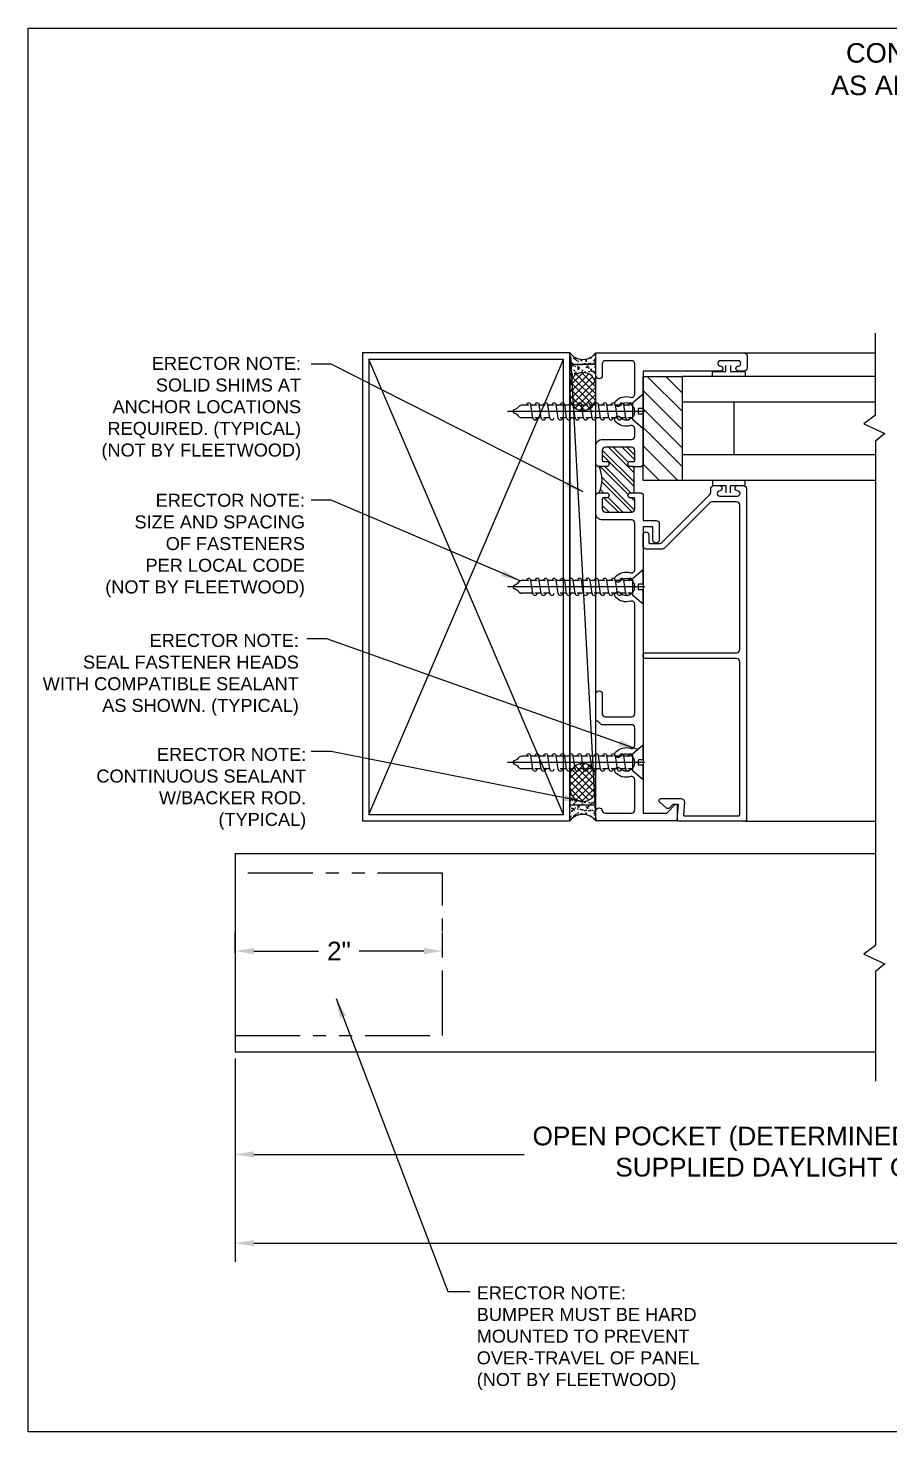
# Model space of a CAD drawing. Extents: x 9.5 to 30.5, y 30.9 to 44.4.
# Drawn here: x 9.48 to 17.77, y 30.85 to 44.35 of the extents above; entities that cross this region are included whole.
import ezdxf

# ---------------------------------------------------------------- set-up
doc = ezdxf.new("R2010")
doc.units = 0
doc.header["$MEASUREMENT"] = 0
doc.linetypes.add('PHANTOM2', pattern=[1.25, 0.625, -0.125, 0.125, -0.125, 0.125, -0.125])
doc.layers.get('0').update_dxf_attribs({"linetype": 'CONTINUOUS'})
doc.layers.get('DEFPOINTS').update_dxf_attribs({"linetype": 'CONTINUOUS'})
for name, color, linetype in [('DIM', 4, 'CONTINUOUS'), ('FRAME', 1, 'CONTINUOUS'), ('GASKET', 1, 'CONTINUOUS'), ('GLASS', 5, 'CONTINUOUS'), ('HATCH', 7, 'CONTINUOUS'), ('HATCH1', 4, 'CONTINUOUS'), ('MISC', 9, 'CONTINUOUS'), ('POCKET-CLOSER', 1, 'CONTINUOUS'), ('SEAL', 7, 'CONTINUOUS'), ('SEALANT', 1, 'CONTINUOUS'), ('SETTING BLOCKS', 4, 'CONTINUOUS'), ('SILL-PAN', 7, 'CONTINUOUS'), ('TEXT', 7, 'CONTINUOUS'), ('WALL CONDITION', 7, 'CONTINUOUS')]:
    doc.layers.add(name, color=color, linetype=linetype)
doc.layers.add('NO PRINT', color=40, linetype='CONTINUOUS', plot=False)
doc.styles.add('ARCH', font='archstyl.shx')
doc.styles.add('ARIAL', font='arialbd.ttf')
doc.styles.get("Standard").update_dxf_attribs({"font": 'arial.ttf'})
doc.dimstyles.new('ARROW', dxfattribs={"dimtxt": 0.125, "dimasz": 0.1875, "dimexe": 0.125, "dimexo": 0.125, "dimgap": 0.0625, "dimtad": 0, "dimtih": 1, "dimtoh": 1, "dimdec": 4, "dimzin": 11, "dimdsep": 46, "dimlunit": 5, "dimtxsty": 'ARCH', "dimcen": 0.09375, "dimclrd": 256, "dimclre": 256, "dimclrt": 256, "dimadec": 4, "dimazin": 0, "dimtfac": 1, "dimtdec": 4, "dimtmove": 2, "dimatfit": 3, "dimfxl": 0, "dimtolj": 1, "dimtzin": 0, "dimarcsym": 0})
doc.dimstyles.new('FULL SCALE', dxfattribs={"dimtxt": 0.18, "dimasz": 0.18, "dimexe": 0.18, "dimexo": 0.0625, "dimgap": 0.09, "dimtad": 0, "dimdec": 4, "dimzin": 0, "dimdsep": 46, "dimlunit": 4, "dimtxsty": 'Standard', "dimcen": 0.09, "dimadec": 0, "dimazin": 0, "dimtfac": 1, "dimtdec": 4, "dimtofl": 0, "dimtmove": 0, "dimatfit": 3, "dimfxl": 0, "dimtolj": 1, "dimtzin": 0, "dimarcsym": 0})
doc.dimstyles.get("Standard").update_dxf_attribs({"dimtxt": 0.18, "dimasz": 0.18, "dimexe": 0.18, "dimexo": 0.0625, "dimgap": 0.09, "dimtad": 0, "dimtih": 1, "dimtoh": 1, "dimdec": 4, "dimzin": 0, "dimdsep": 46, "dimtxsty": 'Standard', "dimcen": 0.09, "dimadec": 0, "dimazin": 0, "dimtfac": 1, "dimtdec": 4, "dimtofl": 0, "dimtmove": 0, "dimatfit": 3, "dimfxl": 0, "dimtolj": 1, "dimtzin": 0, "dimarcsym": 0})

# ---------------------------------------------------------------- blocks, each defined once
blk = doc.blocks.new('3801 1 INCH GLASS STOP')
blk.add_lwpolyline([(2.741, 0.327, -0.414214), (2.769, 0.299, -0.414214), (2.741, 0.271), (2.669, 0.271, 0.414214), (2.659, 0.261), (2.659, 0.167, 0.198912), (2.668, 0.145), (3.128, -0.315, 0.198912), (3.15, -0.324), (3.183, -0.324, -0.414214), (3.214, -0.355), (3.214, -0.408, -0.414214), (3.189, -0.433, -0.399638), (3.164, -0.41, 0.400364), (3.139, -0.386, 0.414214), (3.114, -0.411), (3.114, -0.581, 0.414214), (3.139, -0.606), (3.139, -0.606, 0.399638), (3.164, -0.582, -0.399638), (3.189, -0.558, -0.414214), (3.214, -0.583), (3.214, -0.637, -0.414214), (3.183, -0.668), (-0.001, -0.668, -0.414214), (-0.011, -0.658), (-0.011, -0.01, -0.440011), (0, 0), (0.149, -0.013), (0.149, 0.04), (0.115, 0.074, -0.395486), (0.114, 0.102), (0.17, 0.165, -0.691708), (0.205, 0.152), (0.205, -0.04, -0.440011), (0.171, -0.071), (0.05, -0.061, 0.440011), (0.039, -0.071), (0.039, -0.593, 0.414214), (0.049, -0.603), (1.52, -0.603, 0.414214), (1.551, -0.572), (1.551, 0.299, -0.414214), (1.579, 0.327, -0.414214), (1.607, 0.299), (1.607, -0.572, 0.414214), (1.638, -0.603), (3.027, -0.603, 0.414214), (3.058, -0.572), (3.058, -0.337, 0.198912), (3.049, -0.315), (2.612, 0.122, -0.198912), (2.603, 0.144), (2.603, 0.296, -0.414214), (2.634, 0.327)], format="xyb", close=True)
blk = doc.blocks.new('3805 BLOCK FRAME')
h = blk.add_hatch()
h.set_pattern_fill('ANSI32', color=256, scale=0.25, style=0)
h.set_pattern_definition([(45, (-4.16348, -5.189), (-0.0662913, 0.0662913), []), (45, (-4.11928, -5.189), (-0.0662913, 0.0662913), [])])
h.paths.add_polyline_path([(-0.819, 1.361, 0.414214), (-0.85, 1.392), (-0.946, 1.392, 0.414214), (-0.956, 1.382), (-0.956, 1.351, -0.414214), (-0.98, 1.326, -0.414214), (-1.005, 1.351), (-1.005, 1.423, -0.235384), (-1.256, 1.423), (-1.256, 1.351, -0.414214), (-1.282, 1.326, -0.414214), (-1.306, 1.351), (-1.306, 1.382, 0.414214), (-1.316, 1.392), (-1.413, 1.392, 0.414214), (-1.444, 1.361), (-1.444, 1.111, 0.414214), (-1.413, 1.08), (-1.316, 1.08, 0.414214), (-1.306, 1.09), (-1.306, 1.121, -0.414214), (-1.282, 1.146, -0.414214), (-1.256, 1.121), (-1.256, 1.09), (-1.005, 1.09), (-1.005, 1.121, -0.414214), (-0.98, 1.146, -0.414214), (-0.956, 1.121), (-0.956, 1.09, 0.414214), (-0.946, 1.08), (-0.85, 1.08, 0.414214), (-0.819, 1.111)])
for q in [(-1.256, 1.09), (-1.005, 1.015)]:
    blk.add_line((-1.005, 1.09), q)
blk.add_lwpolyline([(-3.452, 1.454), (-3.193, 1.454, -0.414214), (-3.162, 1.423, -0.414214), (-3.193, 1.392), (-3.381, 1.392, 0.414214), (-3.412, 1.361), (-3.412, 1.111, 0.414214), (-3.381, 1.08), (-2.329, 1.08, 0.5024), (-2.299, 1.12, -0.280293), (-2.262, 1.264, -0.498955), (-2.213, 1.256, -0.334263), (-2.219, 1.219, 2.470836), (-2.106, 1.219, -0.334263), (-2.112, 1.256, -0.498955), (-2.063, 1.264, -0.280293), (-2.026, 1.12, 0.5024), (-1.996, 1.08), (-1.549, 1.08, 0.414214), (-1.518, 1.111), (-1.518, 1.392, -0.414214), (-1.456, 1.454), (-1.287, 1.454, -0.414214), (-1.256, 1.423), (-1.256, 1.351, -0.414214), (-1.282, 1.326, -0.414214), (-1.306, 1.351), (-1.306, 1.382, 0.414214), (-1.316, 1.392), (-1.413, 1.392, 0.414214), (-1.444, 1.361), (-1.444, 1.111, 0.414214), (-1.413, 1.08), (-1.316, 1.08, 0.414214), (-1.306, 1.09), (-1.306, 1.121, -0.414214), (-1.282, 1.146, -0.414214), (-1.256, 1.121), (-1.256, 1.09), (-1.256, 1.015), (-1.271, 1), (-1.524, 1), (-1.524, 0.875, -0.414214), (-1.556, 0.844), (-1.711, 0.844, -0.414214), (-1.742, 0.875, -0.414214), (-1.711, 0.906), (-1.586, 0.906), (-1.586, 1), (-4.338, 1), (-4.338, 0.776, 0.198912), (-4.335, 0.769), (-4.255, 0.69, -0.668179), (-4.263, 0.673), (-4.403, 0.673, -0.414214), (-4.412, 0.683), (-4.412, 1.444, -0.414214), (-4.403, 1.454), (-4.319, 1.454, -0.414214), (-4.287, 1.423, -0.358249), (-4.312, 1.393, 0.358249), (-4.338, 1.362), (-4.338, 1.111, 0.414214), (-4.306, 1.08), (-4.017, 1.08, 0.5024), (-3.987, 1.12, -0.280293), (-3.95, 1.264, -0.498955), (-3.901, 1.256), (-3.901, 1.256, -0.334263), (-3.907, 1.219, 2.470836), (-3.794, 1.219, -0.334263), (-3.8, 1.256), (-3.8, 1.256, -0.498955), (-3.751, 1.264, -0.280293), (-3.714, 1.12, 0.5024), (-3.684, 1.08), (-3.518, 1.08, 0.414214), (-3.487, 1.111), (-3.487, 1.399), (-3.452, 1.434)], format="xyb", close=True)
blk.add_lwpolyline([(-1.005, 1.09), (-1.005, 1.121, -0.414214), (-0.98, 1.146, -0.414214), (-0.956, 1.121), (-0.956, 1.09, 0.414214), (-0.946, 1.08), (-0.85, 1.08, 0.414214), (-0.819, 1.111), (-0.819, 1.361, 0.414214), (-0.85, 1.392), (-0.946, 1.392, 0.414214), (-0.956, 1.382), (-0.956, 1.351, -0.414214), (-0.98, 1.326), (-0.98, 1.326, -0.414214), (-1.005, 1.351), (-1.005, 1.423, -0.414214), (-0.975, 1.454), (-0.806, 1.454, -0.414214), (-0.744, 1.392), (-0.744, 1.111, 0.414214), (-0.712, 1.08), (-0.641, 1.08, 0.5024), (-0.611, 1.12, -0.280293), (-0.574, 1.264, -0.498955), (-0.525, 1.256), (-0.525, 1.256, -0.334263), (-0.531, 1.219, 2.470836), (-0.418, 1.219, -0.334263), (-0.424, 1.256, -0.498955), (-0.375, 1.264, -0.280293), (-0.338, 1.12, 0.5024), (-0.308, 1.08), (-0.018, 1.08, 0.414214), (0.013, 1.111), (0.013, 1.361, 0.414214), (-0.018, 1.392), (-0.131, 1.392, -0.414214), (-0.162, 1.423, -0.414214), (-0.131, 1.454), (0.088, 1.454), (0.088, 0.031, -0.414214), (0.056, 0), (-0.056, 0, -0.414214), (-0.087, 0.031), (-0.087, 0.083, -0.414214), (-0.062, 0.107), (-0.062, 0.107, -0.399638), (-0.038, 0.084, 0.399638), (-0.013, 0.06), (-0.013, 0.06, 0.414214), (0.013, 0.085), (0.013, 0.255, 0.414214), (-0.013, 0.28), (-0.013, 0.28, 0.399638), (-0.038, 0.256, -0.399638), (-0.062, 0.232, -0.414214), (-0.087, 0.257), (-0.087, 0.309), (-0.087, 1), (-0.99, 1), (-1.005, 1.015)], format="xyb")
blk.add_arc((-1.131, 1.675), 0.281, 243.5092, 296.4908)
blk = doc.blocks.new('Flat_HD_#8x1p25')
for p, q in [((6.23, 5.571), (6.13, 5.487)), ((6.23, 5.432), (6.23, 5.571)), ((6.247, 5.405), (4.926, 5.405)), ((6.13, 5.323), (6.13, 5.487)), ((6.185, 5.378), (6.185, 5.432)), ((6.23, 5.432), (6.185, 5.432)), ((6.23, 5.239), (6.13, 5.323)), ((6.23, 5.378), (6.185, 5.378)), ((6.23, 5.239), (6.23, 5.378))]:
    blk.add_line(p, q)
at = {"linetype": 'Continuous'}
for p, q in [((4.98, 5.411), (4.98, 5.399)), ((5.13, 5.466), (5.062, 5.466)), ((5.169, 5.341), (5.151, 5.47)), ((5.211, 5.466), (5.151, 5.466)), ((5.251, 5.341), (5.232, 5.47)), ((5.293, 5.466), (5.232, 5.466)), ((5.332, 5.341), (5.313, 5.47)), ((5.374, 5.466), (5.314, 5.466)), ((5.413, 5.341), (5.395, 5.47)), ((5.455, 5.466), (5.395, 5.466)), ((5.495, 5.341), (5.476, 5.47)), ((5.537, 5.466), (5.476, 5.466)), ((5.576, 5.341), (5.557, 5.47)), ((5.618, 5.466), (5.558, 5.466)), ((5.658, 5.341), (5.639, 5.47)), ((5.699, 5.466), (5.639, 5.466)), ((5.739, 5.341), (5.72, 5.47)), ((5.781, 5.466), (5.72, 5.466)), ((5.82, 5.341), (5.802, 5.47)), ((5.862, 5.466), (5.802, 5.466)), ((5.902, 5.341), (5.883, 5.47)), ((5.943, 5.466), (5.883, 5.466)), ((5.983, 5.341), (5.964, 5.47)), ((6.025, 5.466), (5.965, 5.466)), ((6.064, 5.341), (6.046, 5.47)), ((6.106, 5.466), (6.046, 5.466)), ((6.13, 5.449), (6.127, 5.47)), ((6.13, 5.466), (6.127, 5.466)), ((5.169, 5.344), (5.062, 5.344)), ((5.25, 5.344), (5.19, 5.344)), ((5.332, 5.344), (5.272, 5.344)), ((5.494, 5.344), (5.434, 5.344)), ((5.576, 5.344), (5.516, 5.344)), ((5.657, 5.344), (5.597, 5.344)), ((5.738, 5.344), (5.678, 5.344)), ((5.82, 5.344), (5.76, 5.344)), ((5.901, 5.344), (5.841, 5.344)), ((5.982, 5.344), (5.922, 5.344)), ((6.064, 5.344), (6.004, 5.344)), ((6.13, 5.344), (6.085, 5.344))]:
    blk.add_line(p, q, dxfattribs=at)
for centre, radius, start, end in [((4.988, 5.411), 0.00861, 101.7651, 180), ((4.94, 5.542), 0.131, 290.7051, 318.8501), ((5.062, 5.436), 0.03, 90, 138.8501), ((5.13, 5.466), 0.0211, 0, 180), ((5.13, 5.466), 0.0211, 0, 180), ((5.211, 5.466), 0.0211, 0, 180), ((5.293, 5.466), 0.0211, 0, 180), ((5.293, 5.466), 0.0211, 0, 180), ((5.374, 5.466), 0.0211, 0, 180), ((5.374, 5.466), 0.0211, 0, 180), ((5.455, 5.466), 0.0211, 0, 180), ((5.537, 5.466), 0.0211, 0, 180), ((5.537, 5.466), 0.0211, 0, 180), ((5.618, 5.466), 0.0211, 0, 180), ((5.618, 5.466), 0.0211, 0, 180), ((5.699, 5.466), 0.0211, 0, 180), ((5.781, 5.466), 0.0211, 0, 180), ((5.862, 5.466), 0.0211, 0, 180), ((5.862, 5.466), 0.0211, 0, 180), ((5.943, 5.466), 0.0211, 0, 180), ((6.025, 5.466), 0.0211, 0, 180), ((6.025, 5.466), 0.0211, 0, 180), ((6.106, 5.466), 0.0211, 0, 180), ((6.106, 5.466), 0.0211, 0, 180), ((4.988, 5.399), 0.00861, 180, 258.2349), ((4.94, 5.268), 0.131, 41.1499, 69.2949), ((5.062, 5.374), 0.03, 221.1499, 270), ((5.19, 5.344), 0.0211, 180, 0), ((5.272, 5.344), 0.0211, 180, 0), ((5.353, 5.344), 0.0211, 180, 0), ((5.434, 5.344), 0.0211, 180, 0), ((5.516, 5.344), 0.0211, 180, 0), ((5.597, 5.344), 0.0211, 180, 0), ((5.678, 5.344), 0.0211, 180, 0), ((5.76, 5.344), 0.0211, 180, 0), ((5.841, 5.344), 0.0211, 180, 0), ((5.922, 5.344), 0.0211, 180, 0), ((6.004, 5.344), 0.0211, 180, 0), ((6.085, 5.344), 0.0211, 180, 0)]:
    blk.add_arc(centre, radius, start, end, dxfattribs=at)
blk = doc.blocks.new('*D50')
at = {"color": 0, "lineweight": -2}
for p, q in [((11.471, 35.462), (11.471, 35.658)), ((13.466, 35.54), (13.466, 35.658)), ((11.651, 35.478), (12.273, 35.478)), ((13.286, 35.478), (12.663, 35.478))]:
    blk.add_line(p, q, dxfattribs=at)
at = {"color": 0}
for points in [[(11.651, 35.508), (11.651, 35.448), (11.471, 35.478)], [(13.286, 35.508), (13.286, 35.448), (13.466, 35.478)]]:
    blk.add_solid(points, dxfattribs=at)
at = {"layer": 'DEFPOINTS', "color": 0}
for p in [(11.471, 35.4), (13.466, 35.478), (13.466, 35.478)]:
    blk.add_point(p, dxfattribs=at)
at = {"color": 0, "insert": (12.468, 35.478), "char_height": 0.18, "attachment_point": 5}
blk.add_mtext('\\A1;2"', dxfattribs=at)
blk = doc.blocks.new('*D53')
at = {"color": 0, "lineweight": -2}
for p, q in [((11.471, 34.446), (11.471, 32.489)), ((29.42, 34.446), (29.42, 32.489)), ((11.651, 32.669), (19.202, 32.669)), ((29.24, 32.669), (21.689, 32.669))]:
    blk.add_line(p, q, dxfattribs=at)
at = {"color": 0}
for points in [[(11.651, 32.699), (11.651, 32.639), (11.471, 32.669)], [(29.24, 32.699), (29.24, 32.639), (29.42, 32.669)]]:
    blk.add_solid(points, dxfattribs=at)
at = {"layer": 'DEFPOINTS', "color": 0}
for p in [(11.471, 34.508), (29.42, 34.508), (11.471, 32.669)]:
    blk.add_point(p, dxfattribs=at)
at = {"color": 0, "insert": (20.446, 32.669), "char_height": 0.18, "attachment_point": 5}
blk.add_mtext('\\A1;NET FRAME WIDTH', dxfattribs=at)
blk = doc.blocks.new('*D54')
at = {"color": 0, "lineweight": -2}
for p, q in [((22.738, 36.667), (22.738, 33.343)), ((11.471, 34.446), (11.471, 33.343)), ((11.651, 33.523), (14.249, 33.523)), ((22.558, 33.523), (19.96, 33.523))]:
    blk.add_line(p, q, dxfattribs=at)
at = {"color": 0}
for points in [[(11.651, 33.553), (11.651, 33.493), (11.471, 33.523)], [(22.558, 33.553), (22.558, 33.493), (22.738, 33.523)]]:
    blk.add_solid(points, dxfattribs=at)
at = {"layer": 'DEFPOINTS', "color": 0}
for p in [(22.738, 36.73), (11.471, 34.508), (11.471, 33.523)]:
    blk.add_point(p, dxfattribs=at)
at = {"color": 0, "insert": (17.104, 33.523), "char_height": 0.18, "attachment_point": 5}
blk.add_mtext('\\A1;OPEN POCKET (DETERMINED BY CUSTOMER\\PSUPPLIED DAYLIGHT OPENING )', dxfattribs=at)

msp = doc.modelspace()

# ---------------------------------------------------------------- hatches: boundary and pattern name
at = {"layer": 'DIM', "linetype": 'Continuous'}
h = msp.add_hatch(dxfattribs=at)
h.set_pattern_fill('AR-SAND', color=256, scale=0.03, style=0)
h.set_pattern_definition([(217.5, (11.826287, 88.962947), (0.0018898, -0.057804713), [0, -0.0456, 0, -0.051, 0, -0.04875]), (187.5, (11.82629, 88.96295), (-0.0530933, -0.08466438), [0, -0.0246, 0, -0.0411, 0, -0.01575]), (147.5, (11.863187, 88.962947), (-0.093424256, -0.00016977), [0, -0.015, 0, -0.054, 0, -0.0705]), (137.5, (11.86319, 88.96295), (-0.0901838, -0.02633027), [0, -0.0075, 0, -0.0354, 0, -0.0405])])
h.paths.add_polyline_path([(14.93962, 40.91775), (14.93962, 41.22975, -0.496), (14.68962, 41.22975), (14.68962, 40.91775, -1)])
h = msp.add_hatch(dxfattribs=at)
h.set_pattern_fill('AR-SAND', color=256, scale=0.03, style=0)
h.set_pattern_definition([(142.5, (11.826286, -11.004157), (0.0018898, 0.057804713), [0, -0.0456, 0, -0.051, 0, -0.04875]), (172.5, (11.82629, -11.00416), (-0.0530933, 0.08466438), [0, -0.0246, 0, -0.0411, 0, -0.01575]), (212.5, (11.863186, -11.004157), (-0.093424256, 0.00016977), [0, -0.015, 0, -0.054, 0, -0.0705]), (222.5, (11.86319, -11.00416), (-0.0901838, 0.02633027), [0, -0.0075, 0, -0.0354, 0, -0.0405])])
h.paths.add_polyline_path([(14.93962, 37.04104), (14.93962, 36.72904, 0.496), (14.68962, 36.72904), (14.68962, 37.04104, 1)])
at = {"layer": 'HATCH1', "linetype": 'Continuous'}
h = msp.add_hatch(dxfattribs=at)
h.set_pattern_fill('ANSI37', color=256, scale=0.375, angle=90, style=0)
h.set_pattern_definition([(315, (11.826287, 88.962947), (0.03314563, 0.03314563), []), (45, (11.826287, 88.962947), (-0.03314563, 0.03314563), [])])
edge = h.paths.add_edge_path()
edge.add_arc((14.81462, 40.91775), 0.125, 0, 180, ccw=False)
edge.add_line((14.93962, 40.91775), (14.93962, 40.80081))
edge.add_arc((14.81462, 40.80081), 0.125, -180, 0, ccw=False)
edge.add_line((14.68962, 40.80081), (14.68962, 40.91775))
h = msp.add_hatch(dxfattribs=at)
h.set_pattern_fill('ANSI37', color=256, scale=0.375, angle=90, style=0)
h.set_pattern_definition([(45, (11.826286, -11.004157), (0.03314563, -0.03314563), []), (315, (11.826286, -11.004157), (-0.03314563, -0.03314563), [])])
edge = h.paths.add_edge_path()
edge.add_arc((14.81462, 37.04104), 0.125, 180, 360)
edge.add_line((14.93962, 37.04104), (14.93962, 37.15798))
edge.add_arc((14.81462, 37.15798), 0.125, 360, 540)
edge.add_line((14.68962, 37.15798), (14.68962, 37.04104))
at = {"layer": 'SETTING BLOCKS'}
h = msp.add_hatch(dxfattribs=at)
h.set_pattern_fill('ANSI31', color=256, angle=90, style=0)
h.set_pattern_definition([(135, (47.98596, 31.60998), (-0.08838835, -0.08838835), [])])
h.paths.add_polyline_path([(15.76874, 41.00348), (15.39374, 41.00348), (15.39374, 40.00348), (15.76874, 40.00348)])

# ---------------------------------------------------------------- linework, layer by layer
at = {"layer": 'GASKET'}
msp.add_line((14.69569, 41.199), (14.93932, 36.72943), dxfattribs=at)
msp.add_lwpolyline([(14.68962, 36.88549), (14.93974, 36.88549), (14.93974, 41.12025), (14.68962, 41.12025)], close=True, dxfattribs=at)
at = {"layer": 'GLASS'}
for p, q in [((17.63112, 41.00348), (15.76873, 41.00348)), ((15.76873, 41.00348), (15.76873, 40.00348)), ((17.63112, 40.75548), (15.76873, 40.75548)), ((16.26873, 40.25248), (16.26873, 40.75548)), ((15.76873, 40.25248), (17.63112, 40.25248)), ((17.63112, 40.00348), (15.76873, 40.00348))]:
    msp.add_line(p, q, dxfattribs=at)
at = {"layer": 'HATCH'}
for p, q in [((14.62712, 36.79196), (12.75712, 41.16726)), ((12.75712, 36.79196), (14.62712, 41.16726))]:
    msp.add_line(p, q, dxfattribs=at)
at = {"layer": 'MISC'}
for p, q in [((17.63112, 40.63225), (17.63112, 41.41877)), ((14.93962, 36.72731), (14.93974, 41.22975)), ((17.63112, 40.63225), (17.51688, 40.54798)), ((17.51688, 40.54798), (17.72076, 40.45652)), ((17.72076, 40.45652), (17.63112, 40.38225)), ((17.63112, 40.38225), (17.63112, 35.53141)), ((17.63112, 35.53141), (17.51688, 35.44715)), ((17.51688, 35.44715), (17.72076, 35.35569)), ((17.72076, 35.35569), (17.63112, 35.28141)), ((17.63112, 35.28141), (17.63112, 34.22682))]:
    msp.add_line(p, q, dxfattribs=at)
at = {"layer": 'NO PRINT'}
msp.add_lwpolyline([(30.47769, 30.85399), (9.47769, 30.85399), (9.47769, 44.35399), (30.47769, 44.35399)], close=True, dxfattribs=at)
at = {"layer": 'POCKET-CLOSER', "linetype": 'PHANTOM2'}
msp.add_lwpolyline([(11.47081, 34.66613), (13.4657, 34.66613), (13.4657, 36.22863), (11.47081, 36.22863)], close=True, dxfattribs=at)
at = {"layer": 'SEAL', "linetype": 'Continuous'}
for points in [[(16.23345, 41.10922), (16.23345, 41.05101), (16.36696, 41.05101, -0.41421356), (16.37696, 41.04101), (16.37696, 41.01348, -0.41421356), (16.36696, 41.00348), (16.071, 41.00348, -0.41421356), (16.061, 41.01348), (16.061, 41.04101, -0.41421356), (16.071, 41.05101), (16.19058, 41.05101), (16.19058, 41.10922)], [(16.23345, 39.88498), (16.23345, 39.95594), (16.36696, 39.95594, 0.41421356), (16.37696, 39.96594), (16.37696, 39.99348, 0.41421356), (16.36696, 40.00348), (16.071, 40.00348, 0.41421356), (16.061, 39.99348), (16.061, 39.96594, 0.41421356), (16.071, 39.95594), (16.19058, 39.95594), (16.19058, 39.88498)]]:
    msp.add_lwpolyline(points, format="xyb", dxfattribs=at)
at = {"layer": 'SEALANT'}
for centre, radius, start, end in [((14.81462, 41.32547), 0.15701, 217.237177, 322.762823), ((14.81462, 40.91775), 0.125, 0, 180), ((14.81462, 40.80081), 0.125, 180, 0), ((14.81462, 37.15798), 0.125, 0, 180), ((14.81462, 37.04104), 0.125, 180, 0), ((14.81453, 36.63415), 0.15701, 37.181438, 142.707041)]:
    msp.add_arc(centre, radius, start, end, dxfattribs=at)
at = {"layer": 'SETTING BLOCKS'}
msp.add_lwpolyline([(15.76874, 40.00348), (15.39374, 40.00348), (15.39374, 41.00348), (15.76874, 41.00348)], close=True, dxfattribs=at)
at = {"layer": 'SILL-PAN'}
for p, q in [((11.47081, 36.41638), (17.63112, 36.41638)), ((11.47081, 36.41638), (11.47081, 34.50838)), ((11.47081, 34.50838), (17.63112, 34.50838))]:
    msp.add_line(p, q, dxfattribs=at)
at = {"layer": 'TEXT'}
for p, q in [((16.36274, 41.22975), (17.63112, 41.22975)), ((16.3787, 36.72888), (17.63112, 36.72888))]:
    msp.add_line(p, q, dxfattribs=at)
at = {"layer": 'WALL CONDITION'}
for points in [[(14.68962, 36.7297), (14.68962, 41.22976), (12.69462, 41.22976), (12.69462, 36.7297)], [(14.62712, 36.79196), (14.62712, 41.16726), (12.75712, 41.16726), (12.75712, 36.79196)]]:
    msp.add_lwpolyline(points, close=True, dxfattribs=at)

# ---------------------------------------------------------------- block references
for p in [(9.16385, 35.26267), (9.16385, 33.57467), (9.16385, 31.88667)]:
    msp.add_blockref('Flat_HD_#8x1p25', p)
at = {"layer": 'FRAME', "rotation": 90}
for name, p in [('3805 BLOCK FRAME', (16.39374, 41.14225)), ('3801 1 INCH GLASS STOP', (15.72074, 36.73975))]:
    msp.add_blockref(name, p, dxfattribs=at)

# ---------------------------------------------------------------- texts
at = {"char_height": 0.125, "attachment_point": 6}
for s, insert, width in [('ERECTOR NOTE:\\PSOLID SHIMS AT\\PANCHOR LOCATIONS\\PREQUIRED. (TYPICAL)\\P(NOT BY FLEETWOOD)', (12.10416, 40.69414), 4.5479), ('ERECTOR NOTE:\\PSIZE AND SPACING\\POF FASTENERS\\PPER LOCAL CODE\\P(NOT BY FLEETWOOD)', (12.14078, 39.37797), 3.59), ('ERECTOR NOTE:\\PSEAL FASTENER HEADS\\PWITH COMPATIBLE SEALANT\\PAS SHOWN. (TYPICAL)', (12.08277, 38.13411), 3.2116326), ('ERECTOR NOTE:\\PCONTINUOUS SEALANT\\PW/BACKER ROD.\\P(TYPICAL)', (12.15298, 37.03818), 2.8351901)]:
    msp.add_mtext(s, dxfattribs=dict(at, insert=insert, width=width))
at = {"layer": 'TEXT', "insert": (20.40207, 43.95792), "char_height": 0.1875, "width": 7.2960164, "attachment_point": 5}
msp.add_mtext('CONCEPT TO ILLUSTRATE 3800-T SERIES USED\\PAS AN OPEN POCKET FOR MULTI-SLIDING DOORS', dxfattribs=at)
at = {"layer": 'TEXT', "insert": (13.79355, 31.25795), "char_height": 0.125, "attachment_point": 7, "style": 'ARIAL'}
msp.add_mtext('{\\fArial|b0|i0|c0|p34;ERECTOR NOTE:\\PBUMPER MUST BE HARD\\PMOUNTED TO PREVENT\\POVER-TRAVEL OF PANEL\\P(NOT BY FLEETWOOD)}', dxfattribs=at)

# ---------------------------------------------------------------- dimensions: what is measured, and where the dimension line sits
for base, p1, text, picture, middle in [((11.47081, 33.52333), (22.73765, 36.7297), 'OPEN POCKET (DETERMINED BY CUSTOMER\\PSUPPLIED DAYLIGHT OPENING )', '*D54', (17.10423, 33.52333)), ((11.47081, 32.66858), (29.42023, 34.50838), 'NET FRAME WIDTH', '*D53', (20.44552, 32.66858))]:
    dim = msp.add_linear_dim(base=base, p1=p1, p2=(11.47081, 34.50838), text=text, dimstyle='FULL SCALE')
    dim.commit()
    dim.dimension.update_dxf_attribs({"geometry": picture, "text_midpoint": middle})
dim = msp.add_linear_dim(base=(13.4657, 35.47788), p1=(11.47081, 35.39988), p2=(13.4657, 35.47788), dimstyle='FULL SCALE')
dim.commit()
dim.dimension.update_dxf_attribs({"geometry": '*D50', "text_midpoint": (12.46825, 35.47788)})

# ---------------------------------------------------------------- leaders
msp.add_leader([(14.81751, 39.89282), (12.39485, 41.12168), (12.20213, 41.12168)], dimstyle='Standard')
at = {"layer": 'TEXT'}
for points in [[(14.21315, 39.03798), (12.39485, 39.81271), (12.20213, 39.81271)], [(15.34374, 37.4158), (12.35236, 38.47921), (12.15964, 38.47921)]]:
    msp.add_leader(points, dimstyle='ARROW', override={"dimscale": 1}, dxfattribs=at)
msp.add_leader([(14.81462, 36.91604), (12.39485, 37.3978), (12.20213, 37.3978)], dimstyle='Standard', dxfattribs=at)
at = {"layer": 'TEXT', "annotation_type": 0, "has_hookline": 1, "hookline_direction": 0, "text_width": 2.12986}
msp.add_leader([(12.44042, 35.02212), (13.51424, 32.20377), (13.73105, 32.20377)], dimstyle='ARROW', override={"dimgap": 0.0625, "dimtad": 0}, dxfattribs=at)

doc.saveas('drawing.dxf')
